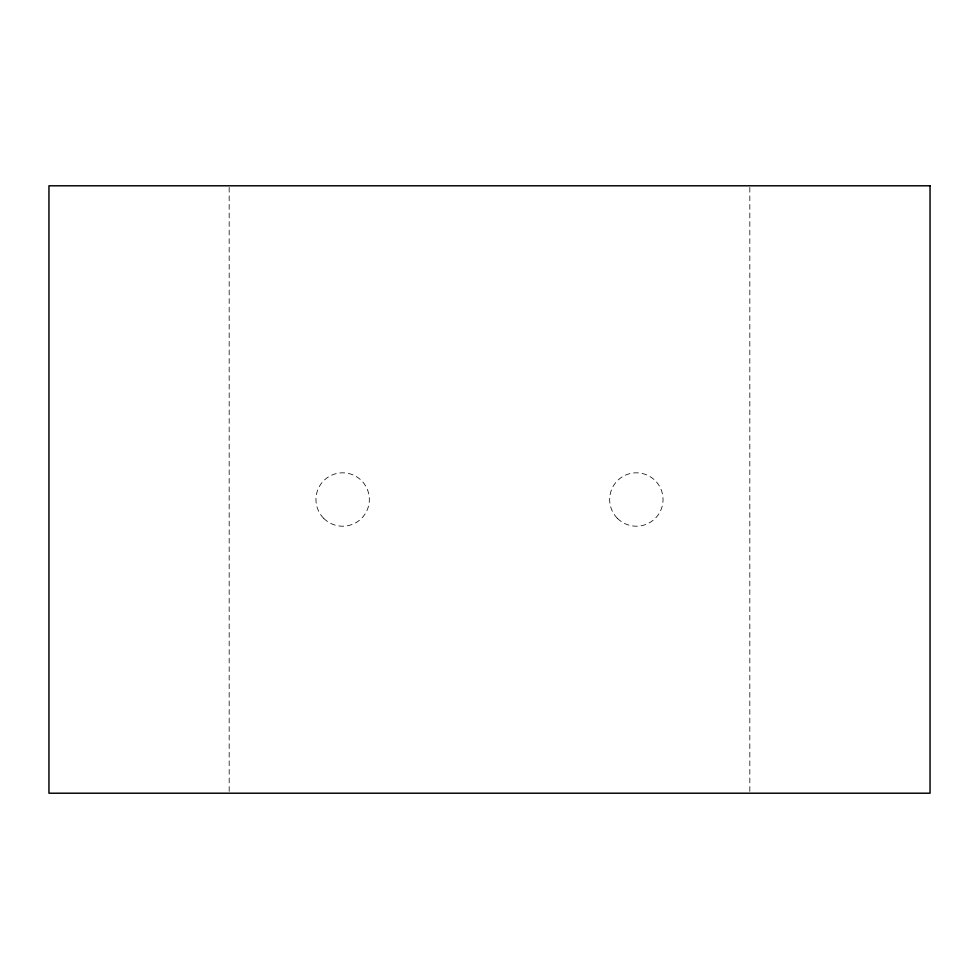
<?xml version="1.0" encoding="UTF-8"?>
<svg xmlns="http://www.w3.org/2000/svg" width="979" height="979" viewBox="0 0 979 979"><rect width="100%" height="100%" fill="white"/><g stroke="black" fill="none" stroke-linecap="round" stroke-linejoin="round"><path stroke-width="0.73" stroke-dasharray="4.89 3.67" d="M749.828 187.319L749.828 791.681M229.172 187.319L229.172 791.681M323.768 518.393A26.702 26.702 0 0 0 368.434 506.424A26.702 26.702 0 0 0 335.736 473.726A26.702 26.702 0 0 0 323.768 518.393M617.468 518.393A26.702 26.702 0 0 0 662.134 506.424A26.702 26.702 0 0 0 629.436 473.726A26.702 26.702 0 0 0 617.468 518.393"/><path stroke-width="1.47" d="M930.05 185.79L48.95 185.79L48.95 793.21L930.05 793.21L930.05 185.79"/></g></svg>
